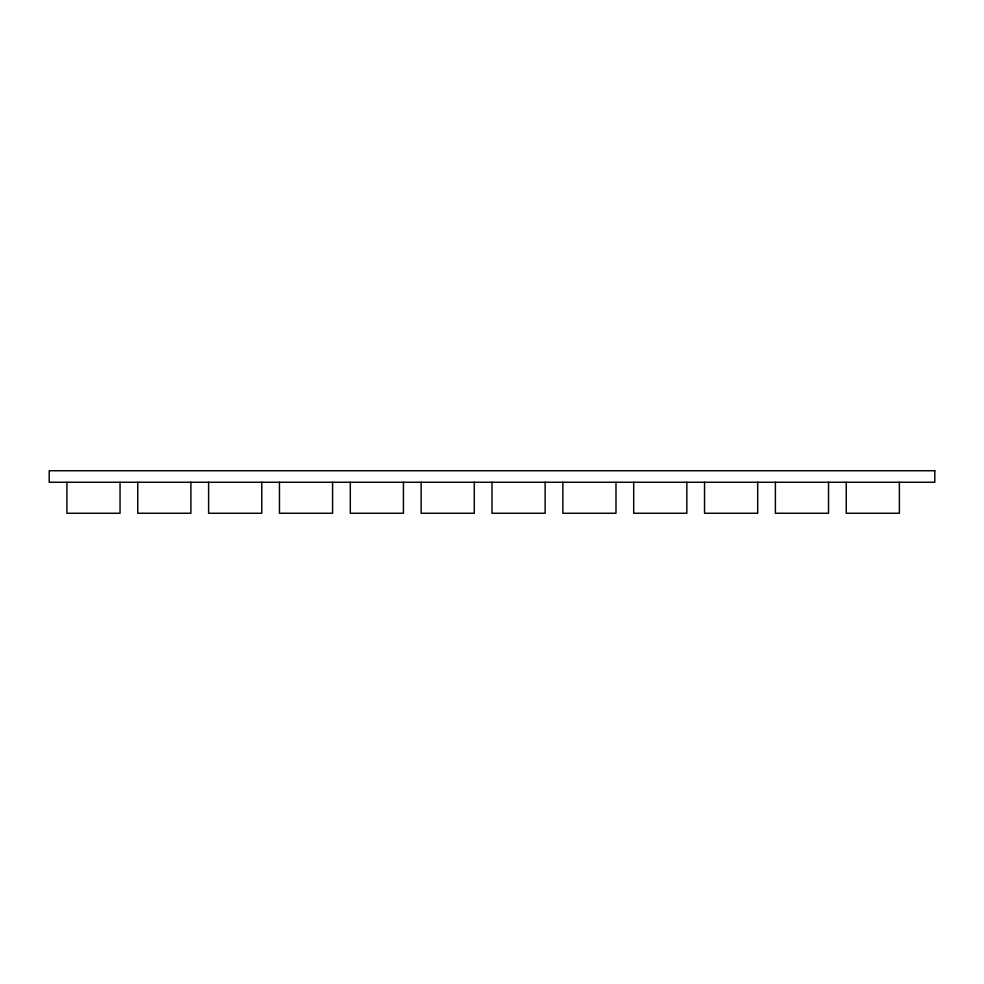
<?xml version="1.0" encoding="UTF-8"?>
<svg xmlns="http://www.w3.org/2000/svg" width="984" height="984" viewBox="0 0 984 984"><rect width="100%" height="100%" fill="white"/><g stroke="black" fill="none" stroke-linecap="round" stroke-linejoin="round"><path stroke-width="1.48" d="M899.376 482.258L899.376 513.254L846.24 513.254L846.24 482.258M828.528 482.258L828.528 513.254L775.392 513.254L775.392 482.258M757.68 482.258L757.68 513.254L704.544 513.254L704.544 482.258M686.832 482.258L686.832 513.254L633.696 513.254L633.696 482.258M615.984 482.258L615.984 513.254L562.848 513.254L562.848 482.258M545.136 482.258L545.136 513.254L492 513.254L492 482.258M474.288 482.258L474.288 513.254L421.152 513.254L421.152 482.258M403.44 482.258L403.44 513.254L350.304 513.254L350.304 482.258M332.592 482.258L332.592 513.254L279.456 513.254L279.456 482.258M261.744 482.258L261.744 513.254L208.608 513.254L208.608 482.258M190.896 482.258L190.896 513.254L137.76 513.254L137.76 482.258M120.048 482.258L120.048 513.254L66.912 513.254L66.912 482.258M934.8 470.746L49.2 470.746L49.2 482.258L934.8 482.258L934.8 470.746"/></g></svg>
